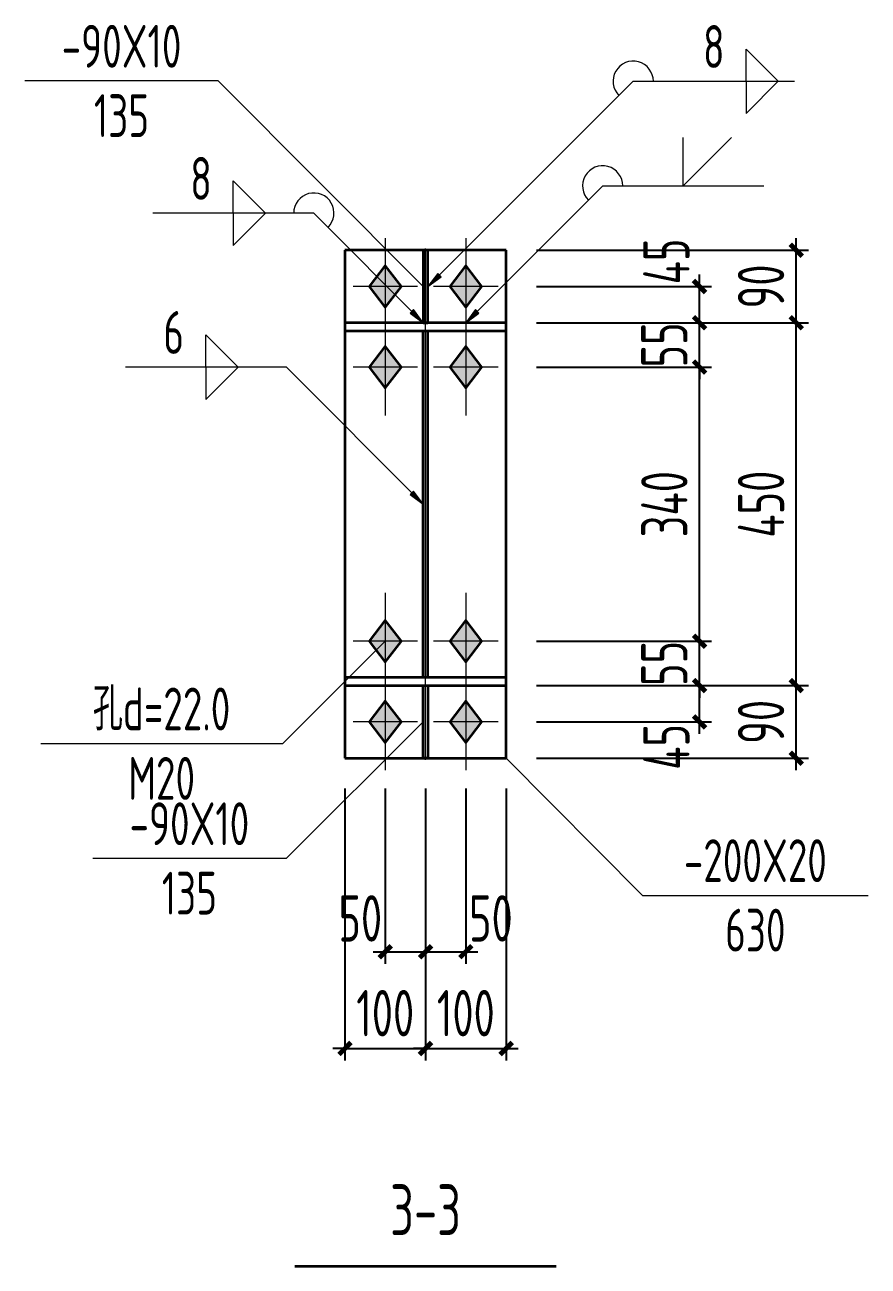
# Model space of a CAD drawing. Extents: x 753177 to 2169292, y -530934 to -273477.
# Drawn here: x 1960286 to 1970751, y -483408 to -468013 of the extents above; entities that cross this region are included whole.
import ezdxf
from ezdxf.enums import TextEntityAlignment as Align

# ---------------------------------------------------------------- set-up
doc = ezdxf.new("R2010")
doc.units = 0
doc.header["$LTSCALE"] = 1500
doc.header["$MEASUREMENT"] = 0
doc.linetypes.add('线型6', pattern=[8.75, 5, -1.25, 1.25, -1.25])
doc.layers.get('Defpoints').update_dxf_attribs({"color": 252})
for name, color, linetype, lineweight in [('10', 7, 'Continuous', 35), ('20', 2, 'Continuous', 35), ('焊缝标注', 9, 'Continuous', 18), ('螺栓孔标注', 9, 'Continuous', 18), ('钢板标注', 9, 'Continuous', 18)]:
    doc.layers.add(name, color=color, linetype=linetype, lineweight=lineweight)
doc.layers.add('DIM', color=3, linetype='Continuous')
doc.styles.add('TSSD_Dimension', font='Tssdeng.shx', dxfattribs={"width": 0.7, "bigfont": 'hztxt.shx'})
doc.dimstyles.new('TSSD_75_150', dxfattribs={"dimtxt": 575, "dimasz": 150, "dimexe": 150, "dimexo": 375, "dimgap": 150, "dimtad": 1, "dimdec": 0, "dimlfac": 0.5, "dimzin": 0, "dimdsep": 46, "dimtxsty": 'TSSD_Dimension', "dimblk": 'ARCHTICK', "dimcen": 0, "dimdle": 150, "dimclrt": 7, "dimadec": 0, "dimazin": 0, "dimtfac": 1, "dimtdec": 0, "dimtix": 1, "dimtmove": 2, "dimatfit": 3, "dimfxl": 0, "dimtolj": 1, "dimtzin": 0, "dimarcsym": 0})

# ---------------------------------------------------------------- blocks, each defined once
blk = doc.blocks.new('_ArchTick')
at = {"color": 0, "linetype": 'ByBlock', "const_width": 0.4}
blk.add_lwpolyline([(-0.5, -0.5), (0.5, 0.5)], dxfattribs=at)
blk = doc.blocks.new('*D1277')
at = {"layer": 'Defpoints', "color": 0, "transparency": 16777216}
for p in [(1966258, -471258), (1968658, -471258), (1966258, -471708)]:
    blk.add_point(p, dxfattribs=at)
at = {"layer": 'DIM', "color": 0, "lineweight": -2, "transparency": 16777216}
for p, q in [((1968658, -471858), (1968658, -471108)), ((1966633, -471258), (1968808, -471258)), ((1966633, -471708), (1968808, -471708))]:
    blk.add_line(p, q, dxfattribs=at)
at = {"layer": 'DIM', "color": 0, "lineweight": -2, "transparency": 16777216, "xscale": 150, "yscale": 150, "zscale": 150}
for p, rotation in [((1968658, -471258), 90), ((1968658, -471708), 270)]:
    blk.add_blockref('_ArchTick', p, dxfattribs=dict(at, rotation=rotation))
at = {"layer": 'DIM', "color": 7, "transparency": 16777216, "insert": (1968246, -470948), "char_height": 575, "attachment_point": 5, "rotation": 90, "style": 'TSSD_Dimension'}
blk.add_mtext('\\A1;45', dxfattribs=at)
blk = doc.blocks.new('*D1278')
at = {"layer": 'Defpoints', "color": 0, "transparency": 16777216}
for p in [(1966258, -471708), (1968658, -471708), (1966258, -472258)]:
    blk.add_point(p, dxfattribs=at)
at = {"layer": 'DIM', "color": 0, "lineweight": -2, "transparency": 16777216}
for p, q in [((1968658, -471708), (1968658, -471558)), ((1966633, -471708), (1968808, -471708)), ((1968658, -472258), (1968658, -471708)), ((1966633, -472258), (1968808, -472258)), ((1968658, -472258), (1968658, -472408))]:
    blk.add_line(p, q, dxfattribs=at)
at = {"layer": 'DIM', "color": 0, "lineweight": -2, "transparency": 16777216, "xscale": 150, "yscale": 150, "zscale": 150}
for p, rotation in [((1968658, -471708), 270), ((1968658, -472258), 90)]:
    blk.add_blockref('_ArchTick', p, dxfattribs=dict(at, rotation=rotation))
at = {"layer": 'DIM', "color": 7, "transparency": 16777216, "insert": (1968221, -471983), "char_height": 575, "attachment_point": 5, "rotation": 90, "style": 'TSSD_Dimension'}
blk.add_mtext('\\A1;55', dxfattribs=at)
blk = doc.blocks.new('*D1279')
at = {"layer": 'Defpoints', "color": 0, "transparency": 16777216}
for p in [(1966258, -476208), (1968658, -476208), (1966258, -476658)]:
    blk.add_point(p, dxfattribs=at)
at = {"layer": 'DIM', "color": 0, "lineweight": -2, "transparency": 16777216}
for p, q in [((1968658, -476808), (1968658, -476058)), ((1966633, -476208), (1968808, -476208)), ((1966633, -476658), (1968808, -476658))]:
    blk.add_line(p, q, dxfattribs=at)
at = {"layer": 'DIM', "color": 0, "lineweight": -2, "transparency": 16777216, "xscale": 150, "yscale": 150, "zscale": 150}
for p, rotation in [((1968658, -476208), 90), ((1968658, -476658), 270)]:
    blk.add_blockref('_ArchTick', p, dxfattribs=dict(at, rotation=rotation))
at = {"layer": 'DIM', "color": 7, "transparency": 16777216, "insert": (1968246, -476968), "char_height": 575, "attachment_point": 5, "rotation": 90, "style": 'TSSD_Dimension'}
blk.add_mtext('\\A1;45', dxfattribs=at)
blk = doc.blocks.new('*D1280')
at = {"layer": 'Defpoints', "color": 0, "transparency": 16777216}
for p in [(1966258, -475658), (1968658, -475658), (1966258, -476208)]:
    blk.add_point(p, dxfattribs=at)
at = {"layer": 'DIM', "color": 0, "lineweight": -2, "transparency": 16777216}
for p, q in [((1968658, -475658), (1968658, -475508)), ((1966633, -475658), (1968808, -475658)), ((1968658, -476208), (1968658, -475658)), ((1966633, -476208), (1968808, -476208)), ((1968658, -476208), (1968658, -476358))]:
    blk.add_line(p, q, dxfattribs=at)
at = {"layer": 'DIM', "color": 0, "lineweight": -2, "transparency": 16777216, "xscale": 150, "yscale": 150, "zscale": 150}
for p, rotation in [((1968658, -475658), 270), ((1968658, -476208), 90)]:
    blk.add_blockref('_ArchTick', p, dxfattribs=dict(at, rotation=rotation))
at = {"layer": 'DIM', "color": 7, "transparency": 16777216, "insert": (1968221, -475933), "char_height": 575, "attachment_point": 5, "rotation": 90, "style": 'TSSD_Dimension'}
blk.add_mtext('\\A1;55', dxfattribs=at)
blk = doc.blocks.new('*D1281')
at = {"layer": 'Defpoints', "color": 0, "transparency": 16777216}
for p in [(1966258, -472258), (1968658, -472258), (1966258, -475658)]:
    blk.add_point(p, dxfattribs=at)
at = {"layer": 'DIM', "color": 0, "lineweight": -2, "transparency": 16777216}
for p, q in [((1968658, -475808), (1968658, -472108)), ((1966633, -472258), (1968808, -472258)), ((1966633, -475658), (1968808, -475658))]:
    blk.add_line(p, q, dxfattribs=at)
at = {"layer": 'DIM', "color": 0, "lineweight": -2, "transparency": 16777216, "xscale": 150, "yscale": 150, "zscale": 150}
for p, rotation in [((1968658, -472258), 90), ((1968658, -475658), 270)]:
    blk.add_blockref('_ArchTick', p, dxfattribs=dict(at, rotation=rotation))
at = {"layer": 'DIM', "color": 7, "transparency": 16777216, "insert": (1968221, -473958), "char_height": 575, "attachment_point": 5, "rotation": 90, "style": 'TSSD_Dimension'}
blk.add_mtext('\\A1;340', dxfattribs=at)
blk = doc.blocks.new('*D1282')
at = {"layer": 'Defpoints', "color": 0, "transparency": 16777216}
for p in [(1964758, -477108), (1965258, -477108), (1965258, -479508)]:
    blk.add_point(p, dxfattribs=at)
at = {"layer": 'DIM', "color": 0, "lineweight": -2, "transparency": 16777216}
for p, q in [((1964758, -477483), (1964758, -479658)), ((1965258, -477483), (1965258, -479658)), ((1964608, -479508), (1965408, -479508))]:
    blk.add_line(p, q, dxfattribs=at)
at = {"layer": 'DIM', "color": 0, "lineweight": -2, "transparency": 16777216, "xscale": 150, "yscale": 150, "zscale": 150, "rotation": 180}
blk.add_blockref('_ArchTick', (1964758, -479508), dxfattribs=at)
at = {"layer": 'DIM', "color": 0, "lineweight": -2, "transparency": 16777216, "xscale": 150, "yscale": 150, "zscale": 150}
blk.add_blockref('_ArchTick', (1965258, -479508), dxfattribs=at)
at = {"layer": 'DIM', "color": 7, "transparency": 16777216, "insert": (1964448, -479095), "char_height": 575, "attachment_point": 5, "style": 'TSSD_Dimension'}
blk.add_mtext('\\A1;50', dxfattribs=at)
blk = doc.blocks.new('*D1283')
at = {"layer": 'Defpoints', "color": 0, "transparency": 16777216}
for p in [(1965258, -477108), (1965758, -477108), (1965758, -479508)]:
    blk.add_point(p, dxfattribs=at)
at = {"layer": 'DIM', "color": 0, "lineweight": -2, "transparency": 16777216}
for p, q in [((1965258, -477483), (1965258, -479658)), ((1965758, -477483), (1965758, -479658)), ((1965108, -479508), (1965908, -479508))]:
    blk.add_line(p, q, dxfattribs=at)
at = {"layer": 'DIM', "color": 0, "lineweight": -2, "transparency": 16777216, "xscale": 150, "yscale": 150, "zscale": 150, "rotation": 180}
blk.add_blockref('_ArchTick', (1965258, -479508), dxfattribs=at)
at = {"layer": 'DIM', "color": 0, "lineweight": -2, "transparency": 16777216, "xscale": 150, "yscale": 150, "zscale": 150}
blk.add_blockref('_ArchTick', (1965758, -479508), dxfattribs=at)
at = {"layer": 'DIM', "color": 7, "transparency": 16777216, "insert": (1966069, -479095), "char_height": 575, "attachment_point": 5, "style": 'TSSD_Dimension'}
blk.add_mtext('\\A1;50', dxfattribs=at)
blk = doc.blocks.new('*D1284')
at = {"layer": 'Defpoints', "color": 0, "transparency": 16777216}
for p in [(1964258, -477108), (1965258, -477108), (1965258, -480708)]:
    blk.add_point(p, dxfattribs=at)
at = {"layer": 'DIM', "color": 0, "lineweight": -2, "transparency": 16777216}
for p, q in [((1964258, -477483), (1964258, -480858)), ((1965258, -477483), (1965258, -480858)), ((1964258, -480708), (1964108, -480708)), ((1964258, -480708), (1965258, -480708)), ((1965258, -480708), (1965408, -480708))]:
    blk.add_line(p, q, dxfattribs=at)
at = {"layer": 'DIM', "color": 0, "lineweight": -2, "transparency": 16777216, "xscale": 150, "yscale": 150, "zscale": 150}
blk.add_blockref('_ArchTick', (1964258, -480708), dxfattribs=at)
at = {"layer": 'DIM', "color": 0, "lineweight": -2, "transparency": 16777216, "xscale": 150, "yscale": 150, "zscale": 150, "rotation": 180}
blk.add_blockref('_ArchTick', (1965258, -480708), dxfattribs=at)
at = {"layer": 'DIM', "color": 7, "transparency": 16777216, "insert": (1964758, -480270), "char_height": 575, "attachment_point": 5, "style": 'TSSD_Dimension'}
blk.add_mtext('\\A1;100', dxfattribs=at)
blk = doc.blocks.new('*D1285')
at = {"layer": 'Defpoints', "color": 0, "transparency": 16777216}
for p in [(1965258, -477108), (1966258, -477108), (1966258, -480708)]:
    blk.add_point(p, dxfattribs=at)
at = {"layer": 'DIM', "color": 0, "lineweight": -2, "transparency": 16777216}
for p, q in [((1965258, -477483), (1965258, -480858)), ((1966258, -477483), (1966258, -480858)), ((1965258, -480708), (1965108, -480708)), ((1965258, -480708), (1966258, -480708)), ((1966258, -480708), (1966408, -480708))]:
    blk.add_line(p, q, dxfattribs=at)
at = {"layer": 'DIM', "color": 0, "lineweight": -2, "transparency": 16777216, "xscale": 150, "yscale": 150, "zscale": 150}
blk.add_blockref('_ArchTick', (1965258, -480708), dxfattribs=at)
at = {"layer": 'DIM', "color": 0, "lineweight": -2, "transparency": 16777216, "xscale": 150, "yscale": 150, "zscale": 150, "rotation": 180}
blk.add_blockref('_ArchTick', (1966258, -480708), dxfattribs=at)
at = {"layer": 'DIM', "color": 7, "transparency": 16777216, "insert": (1965758, -480270), "char_height": 575, "attachment_point": 5, "style": 'TSSD_Dimension'}
blk.add_mtext('\\A1;100', dxfattribs=at)
blk = doc.blocks.new('*D1286')
at = {"layer": 'Defpoints', "color": 0, "transparency": 16777216}
for p in [(1966258, -476208), (1969858, -476208), (1966258, -477108)]:
    blk.add_point(p, dxfattribs=at)
at = {"layer": 'DIM', "color": 0, "lineweight": -2, "transparency": 16777216}
for p, q in [((1969858, -477258), (1969858, -476058)), ((1966633, -476208), (1970008, -476208)), ((1966633, -477108), (1970008, -477108))]:
    blk.add_line(p, q, dxfattribs=at)
at = {"layer": 'DIM', "color": 0, "lineweight": -2, "transparency": 16777216, "xscale": 150, "yscale": 150, "zscale": 150}
for p, rotation in [((1969858, -476208), 90), ((1969858, -477108), 270)]:
    blk.add_blockref('_ArchTick', p, dxfattribs=dict(at, rotation=rotation))
at = {"layer": 'DIM', "color": 7, "transparency": 16777216, "insert": (1969421, -476658), "char_height": 575, "attachment_point": 5, "rotation": 90, "style": 'TSSD_Dimension'}
blk.add_mtext('\\A1;90', dxfattribs=at)
blk = doc.blocks.new('*D1287')
at = {"layer": 'Defpoints', "color": 0, "transparency": 16777216}
for p in [(1966258, -471708), (1969858, -471708), (1966258, -476208)]:
    blk.add_point(p, dxfattribs=at)
at = {"layer": 'DIM', "color": 0, "lineweight": -2, "transparency": 16777216}
for p, q in [((1969858, -476358), (1969858, -471558)), ((1966633, -471708), (1970008, -471708)), ((1966633, -476208), (1970008, -476208))]:
    blk.add_line(p, q, dxfattribs=at)
at = {"layer": 'DIM', "color": 0, "lineweight": -2, "transparency": 16777216, "xscale": 150, "yscale": 150, "zscale": 150}
for p, rotation in [((1969858, -471708), 90), ((1969858, -476208), 270)]:
    blk.add_blockref('_ArchTick', p, dxfattribs=dict(at, rotation=rotation))
at = {"layer": 'DIM', "color": 7, "transparency": 16777216, "insert": (1969421, -473958), "char_height": 575, "attachment_point": 5, "rotation": 90, "style": 'TSSD_Dimension'}
blk.add_mtext('\\A1;450', dxfattribs=at)
blk = doc.blocks.new('*D1288')
at = {"layer": 'Defpoints', "color": 0, "transparency": 16777216}
for p in [(1966258, -470808), (1969858, -470808), (1966258, -471708)]:
    blk.add_point(p, dxfattribs=at)
at = {"layer": 'DIM', "color": 0, "lineweight": -2, "transparency": 16777216}
for p, q in [((1969858, -471858), (1969858, -470658)), ((1966633, -470808), (1970008, -470808)), ((1966633, -471708), (1970008, -471708))]:
    blk.add_line(p, q, dxfattribs=at)
at = {"layer": 'DIM', "color": 0, "lineweight": -2, "transparency": 16777216, "xscale": 150, "yscale": 150, "zscale": 150}
for p, rotation in [((1969858, -470808), 90), ((1969858, -471708), 270)]:
    blk.add_blockref('_ArchTick', p, dxfattribs=dict(at, rotation=rotation))
at = {"layer": 'DIM', "color": 7, "transparency": 16777216, "insert": (1969421, -471258), "char_height": 575, "attachment_point": 5, "rotation": 90, "style": 'TSSD_Dimension'}
blk.add_mtext('\\A1;90', dxfattribs=at)

msp = doc.modelspace()

# ---------------------------------------------------------------- hatches: boundary and pattern name
at = {"layer": '10', "transparency": 33554687}
for points in [[(1964758.2, -470997.8), (1964558.2, -471257.8), (1964758.2, -471517.8), (1964958.2, -471257.8)], [(1965758.2, -470997.8), (1965558.2, -471257.8), (1965758.2, -471517.8), (1965958.2, -471257.8)], [(1964758.2, -471997.8), (1964558.2, -472257.8), (1964758.2, -472517.8), (1964958.2, -472257.8)], [(1965758.2, -471997.8), (1965558.2, -472257.8), (1965758.2, -472517.8), (1965958.2, -472257.8)], [(1964758.2, -475397.8), (1964558.2, -475657.8), (1964758.2, -475917.8), (1964958.2, -475657.8)], [(1965758.2, -475397.8), (1965558.2, -475657.8), (1965758.2, -475917.8), (1965958.2, -475657.8)], [(1964758.2, -476397.8), (1964558.2, -476657.8), (1964758.2, -476917.8), (1964958.2, -476657.8)], [(1965758.2, -476397.8), (1965558.2, -476657.8), (1965758.2, -476917.8), (1965958.2, -476657.8)]]:
    msp.add_hatch(color=1, dxfattribs=at).paths.add_polyline_path(points)
at = {"layer": '焊缝标注', "transparency": 33554687}
for points in [[(1965288.2, -471257.8), (1965450.9, -471137.7), (1965408.5, -471095.2)], [(1965228.2, -471707.8), (1965108.2, -471545), (1965065.7, -471587.4)], [(1965758.2, -471707.8), (1965920.9, -471587.7), (1965878.5, -471545.2)], [(1965228.2, -473957.8), (1965108.2, -473795), (1965065.7, -473837.4)]]:
    msp.add_hatch(color=256, dxfattribs=at).paths.add_polyline_path(points)

# ---------------------------------------------------------------- linework, layer by layer
at = {"layer": '10', "color": 9, "lineweight": 18, "ltscale": 2}
for p, q in [((1964758.2, -470657.8), (1964758.2, -471857.8)), ((1965758.2, -470657.8), (1965758.2, -471857.8)), ((1965158.2, -471257.8), (1964358.2, -471257.8)), ((1966158.2, -471257.8), (1965358.2, -471257.8)), ((1964758.2, -471657.8), (1964758.2, -472857.8)), ((1965758.2, -471657.8), (1965758.2, -472857.8)), ((1965158.2, -472257.8), (1964358.2, -472257.8)), ((1966158.2, -472257.8), (1965358.2, -472257.8)), ((1964758.2, -475057.8), (1964758.2, -476257.8)), ((1965758.2, -475057.8), (1965758.2, -476257.8)), ((1965158.2, -475657.8), (1964358.2, -475657.8)), ((1966158.2, -475657.8), (1965358.2, -475657.8)), ((1964758.2, -476057.8), (1964758.2, -477257.8)), ((1965758.2, -476057.8), (1965758.2, -477257.8)), ((1965158.2, -476657.8), (1964358.2, -476657.8)), ((1966158.2, -476657.8), (1965358.2, -476657.8))]:
    msp.add_line(p, q, dxfattribs=at)
at = {"layer": '10', "linetype": '线型6', "lineweight": 18, "ltscale": 2}
msp.add_line((1965258.2, -477127.8), (1965258.2, -470787.8), dxfattribs=at)
at = {"layer": '10', "color": 3, "lineweight": 35, "ltscale": 2}
for p, q in [((1966258.2, -471707.8), (1964258.2, -471707.8)), ((1964258.2, -471707.8), (1964258.2, -471807.8)), ((1964258.2, -471807.8), (1966258.2, -471807.8)), ((1965228.2, -476107.8), (1965228.2, -471807.8)), ((1965288.2, -476107.8), (1965288.2, -471807.8)), ((1966258.2, -471807.8), (1966258.2, -471707.8)), ((1966258.2, -476107.8), (1964258.2, -476107.8)), ((1964258.2, -476107.8), (1964258.2, -476207.8)), ((1966258.2, -476207.8), (1966258.2, -476107.8)), ((1964258.2, -476207.8), (1966258.2, -476207.8))]:
    msp.add_line(p, q, dxfattribs=at)
at = {"layer": '10', "lineweight": 35, "ltscale": 2}
msp.add_line((1963638.2, -483407.8), (1966878.2, -483407.8), dxfattribs=at)
at = {"layer": '10', "color": 1, "linetype": 'Continuous'}
for points in [[(1964758.2, -470997.8), (1964558.2, -471257.8), (1964758.2, -471517.8), (1964958.2, -471257.8)], [(1965758.2, -470997.8), (1965558.2, -471257.8), (1965758.2, -471517.8), (1965958.2, -471257.8)], [(1964758.2, -471997.8), (1964558.2, -472257.8), (1964758.2, -472517.8), (1964958.2, -472257.8)], [(1965758.2, -471997.8), (1965558.2, -472257.8), (1965758.2, -472517.8), (1965958.2, -472257.8)], [(1964758.2, -475397.8), (1964558.2, -475657.8), (1964758.2, -475917.8), (1964958.2, -475657.8)], [(1965758.2, -475397.8), (1965558.2, -475657.8), (1965758.2, -475917.8), (1965958.2, -475657.8)], [(1964758.2, -476397.8), (1964558.2, -476657.8), (1964758.2, -476917.8), (1964958.2, -476657.8)], [(1965758.2, -476397.8), (1965558.2, -476657.8), (1965758.2, -476917.8), (1965958.2, -476657.8)]]:
    msp.add_lwpolyline(points, close=True, dxfattribs=at)
at = {"layer": '20', "lineweight": 35, "ltscale": 2}
for p, q in [((1966258.2, -470807.8), (1964258.2, -470807.8)), ((1964258.2, -470807.8), (1964258.2, -477107.8)), ((1965288.2, -470807.8), (1965228.2, -470807.8)), ((1965228.2, -470807.8), (1965228.2, -471707.8)), ((1965288.2, -471707.8), (1965288.2, -470807.8)), ((1966258.2, -477107.8), (1966258.2, -470807.8)), ((1965228.2, -471707.8), (1965288.2, -471707.8)), ((1965228.2, -476207.8), (1965288.2, -476207.8)), ((1965228.2, -477107.8), (1965228.2, -476207.8)), ((1965288.2, -476207.8), (1965288.2, -477107.8)), ((1964258.2, -477107.8), (1966258.2, -477107.8)), ((1965288.2, -477107.8), (1965228.2, -477107.8))]:
    msp.add_line(p, q, dxfattribs=at)
at = {"layer": '焊缝标注', "lineweight": 18, "ltscale": 2}
for p, q in [((1969234.8, -468313.2), (1969634.8, -468713.2)), ((1969234.8, -468713.2), (1969234.8, -468313.2)), ((1965288.2, -471257.8), (1967834.8, -468713.2)), ((1967834.8, -468713.2), (1969834.8, -468713.2)), ((1969234.8, -469113.2), (1969634.8, -468713.2)), ((1969234.8, -468713.2), (1969234.8, -469113.2)), ((1968455.9, -470011.4), (1968455.9, -469411.4)), ((1968455.9, -470011.4), (1969055.9, -469411.4)), ((1963272.2, -470348.5), (1962872.2, -469948.5)), ((1962872.2, -470348.5), (1962872.2, -469948.5)), ((1965758.2, -471707.8), (1967455.9, -470011.4)), ((1967455.9, -470011.4), (1969455.9, -470011.4)), ((1963872.2, -470348.5), (1961872.2, -470348.5)), ((1963272.2, -470348.5), (1962872.2, -470748.5)), ((1962872.2, -470348.5), (1962872.2, -470748.5)), ((1965228.2, -471707.8), (1963872.2, -470348.5)), ((1962933.2, -472258.7), (1962533.2, -471858.7)), ((1962533.2, -472258.7), (1962533.2, -471858.7)), ((1963533.2, -472258.7), (1961533.2, -472258.7)), ((1962933.2, -472258.7), (1962533.2, -472658.7)), ((1962533.2, -472258.7), (1962533.2, -472658.7)), ((1965228.2, -473957.8), (1963533.2, -472258.7))]:
    msp.add_line(p, q, dxfattribs=at)
at = {"layer": '焊缝标注', "linetype": 'Continuous'}
for points in [[(1965288.2, -471257.8), (1965450.9, -471137.7), (1965408.5, -471095.2)], [(1965228.2, -471707.8), (1965108.2, -471545), (1965065.7, -471587.4)], [(1965758.2, -471707.8), (1965920.9, -471587.7), (1965878.5, -471545.2)], [(1965228.2, -473957.8), (1965108.2, -473795), (1965065.7, -473837.4)]]:
    msp.add_lwpolyline(points, close=True, dxfattribs=at)
at = {"layer": '焊缝标注', "lineweight": 18, "ltscale": 2}
for centre, start, end in [((1967834.8, -468713.2), 0, 224.97719), ((1967455.9, -470011.4), 0, 224.97719), ((1963872.2, -470348.5), 314.93158, 180)]:
    msp.add_arc(centre, 250, start, end, dxfattribs=at)
at = {"layer": '螺栓孔标注', "lineweight": 18, "ltscale": 2}
for p, q in [((1964758.2, -475657.8), (1963482.9, -476928.1)), ((1963482.9, -476928.1), (1960482.9, -476928.1))]:
    msp.add_line(p, q, dxfattribs=at)
at = {"layer": '螺栓孔标注', "ltscale": 2}
msp.add_lwpolyline([(1964758.4, -475657.8, 0.4, 0.4, 1), (1964758, -475657.8, 0.4, 0.4, 1)], format="xyseb", close=True, dxfattribs=at)
at = {"layer": '钢板标注', "lineweight": 18, "ltscale": 2}
for p, q in [((1962685.7, -468709.2), (1960285.7, -468709.2)), ((1965228.2, -471257.8), (1962685.7, -468709.2)), ((1965228.2, -476657.8), (1963527.8, -478351.5)), ((1966258.2, -477107.8), (1967950.5, -478809.6)), ((1963527.8, -478351.5), (1961127.8, -478351.5)), ((1967950.5, -478809.6), (1970750.5, -478809.6))]:
    msp.add_line(p, q, dxfattribs=at)
at = {"layer": '钢板标注', "ltscale": 2}
for points in [[(1965228.4, -471257.8, 0.4, 0.4, 1), (1965228, -471257.8, 0.4, 0.4, 1)], [(1965228.4, -476657.8, 0.4, 0.4, 1), (1965228, -476657.8, 0.4, 0.4, 1)], [(1966258.4, -477107.8, 0.4, 0.4, 1), (1966258, -477107.8, 0.4, 0.4, 1)]]:
    msp.add_lwpolyline(points, format="xyseb", close=True, dxfattribs=at)

# ---------------------------------------------------------------- texts
at = {"layer": '10', "color": 7, "lineweight": 25, "style": 'TSSD_Dimension', "width": 0.7}
msp.add_text('3-3', height=630, dxfattribs=at).set_placement((1965258.2, -482707.8), align=Align.MIDDLE_CENTER)
at = {"layer": '焊缝标注', "lineweight": 25, "style": 'TSSD_Dimension', "width": 0.7}
for s, p in [('8', (1968834.8, -468548.2)), ('8', (1962472.2, -470183.5)), ('6', (1962133.2, -472093.7))]:
    msp.add_text(s, height=531, dxfattribs=at).set_placement(p, align=Align.CENTER)
at = {"layer": '螺栓孔标注', "lineweight": 25, "style": 'TSSD_Dimension', "width": 0.7}
msp.add_text('孔d=22.0', height=531, dxfattribs=at).set_placement((1961982.9, -476763.1), align=Align.CENTER)
msp.add_text('M20', height=531, dxfattribs=at).set_placement((1961982.9, -477093.1), align=Align.TOP_CENTER)
at = {"layer": '钢板标注', "lineweight": 25, "style": 'TSSD_Dimension', "width": 0.7}
for s, p in [('-90X10', (1961485.7, -468544.2)), ('-90X10', (1962327.8, -478186.5)), ('-200X20', (1969350.5, -478644.6))]:
    msp.add_text(s, height=531, dxfattribs=at).set_placement(p, align=Align.CENTER)
for s, p in [('135', (1961485.7, -468874.2)), ('135', (1962327.8, -478516.5)), ('630', (1969350.5, -478974.6))]:
    msp.add_text(s, height=531, dxfattribs=at).set_placement(p, align=Align.TOP_CENTER)

# ---------------------------------------------------------------- dimensions: what is measured, and where the dimension line sits
at = {"layer": 'DIM'}
for base, p1, p2, picture, middle in [((1968658.2, -471257.8), (1966258.2, -471707.8), (1966258.2, -471257.8), '*D1277', (1968245.7, -470947.5)), ((1968658.2, -476207.8), (1966258.2, -476657.8), (1966258.2, -476207.8), '*D1279', (1968245.7, -476968.1))]:
    dim = msp.add_linear_dim(base=base, p1=p1, p2=p2, angle=90, text='45', dimstyle='TSSD_75_150', dxfattribs=at)
    dim.commit()
    dim.dimension.update_dxf_attribs({"geometry": picture, "text_midpoint": middle, "dimtype": 160})
for base, p1, p2, text, picture, middle in [((1969858.2, -470807.8), (1966258.2, -471707.8), (1966258.2, -470807.8), '90', '*D1288', (1969420.7, -471257.8)), ((1968658.2, -471707.8), (1966258.2, -472257.8), (1966258.2, -471707.8), '55', '*D1278', (1968220.7, -471982.8)), ((1969858.2, -471707.8), (1966258.2, -476207.8), (1966258.2, -471707.8), '450', '*D1287', (1969420.7, -473957.8)), ((1968658.2, -472257.8), (1966258.2, -475657.8), (1966258.2, -472257.8), '340', '*D1281', (1968220.7, -473957.8)), ((1968658.2, -475657.8), (1966258.2, -476207.8), (1966258.2, -475657.8), '55', '*D1280', (1968220.7, -475932.8)), ((1969858.2, -476207.8), (1966258.2, -477107.8), (1966258.2, -476207.8), '90', '*D1286', (1969420.7, -476657.8))]:
    dim = msp.add_linear_dim(base=base, p1=p1, p2=p2, angle=90, text=text, dimstyle='TSSD_75_150', dxfattribs=at)
    dim.commit()
    dim.dimension.update_dxf_attribs({"geometry": picture, "text_midpoint": middle})
for base, p1, p2, picture, middle in [((1965258.2, -479507.8), (1964758.2, -477107.8), (1965258.2, -477107.8), '*D1282', (1964447.9, -479095.3)), ((1965758.2, -479507.8), (1965258.2, -477107.8), (1965758.2, -477107.8), '*D1283', (1966068.5, -479095.3))]:
    dim = msp.add_linear_dim(base=base, p1=p1, p2=p2, text='50', dimstyle='TSSD_75_150', dxfattribs=at)
    dim.commit()
    dim.dimension.update_dxf_attribs({"geometry": picture, "text_midpoint": middle, "dimtype": 160})
for base, p1, p2, picture, middle in [((1965258.2, -480707.8), (1964258.2, -477107.8), (1965258.2, -477107.8), '*D1284', (1964758.2, -480270.3)), ((1966258.2, -480707.8), (1965258.2, -477107.8), (1966258.2, -477107.8), '*D1285', (1965758.2, -480270.3))]:
    dim = msp.add_linear_dim(base=base, p1=p1, p2=p2, text='100', dimstyle='TSSD_75_150', dxfattribs=at)
    dim.commit()
    dim.dimension.update_dxf_attribs({"geometry": picture, "text_midpoint": middle})

doc.saveas('drawing.dxf')
